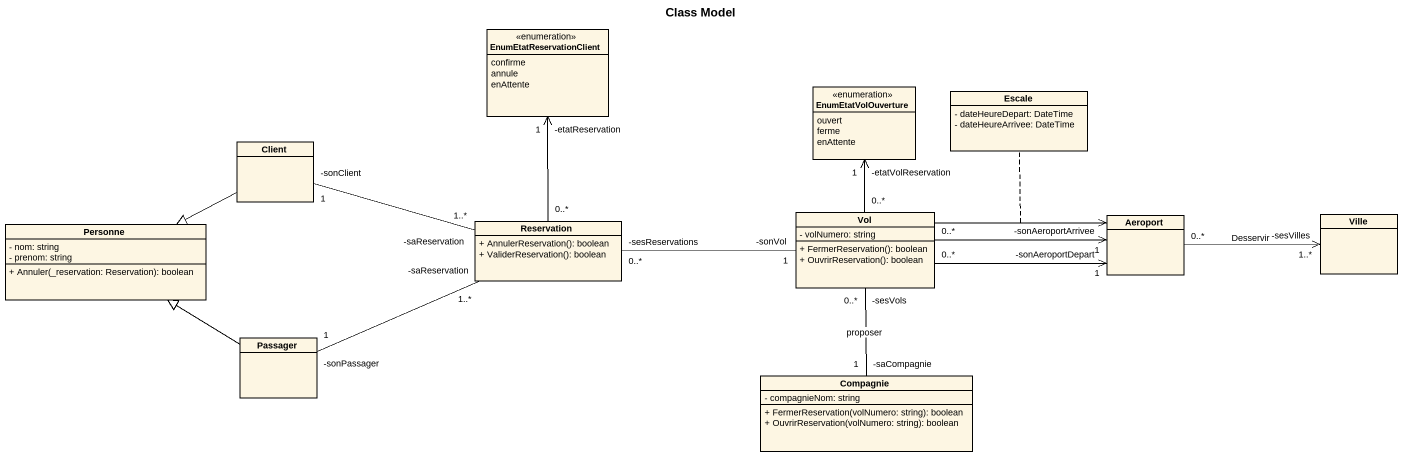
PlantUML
@startuml
title Class Model
hide circle
hide empty members
skinparam classAttributeIconSize 0
enum EnumEtatReservationClient {
  confirme
  annule
  enAttente
}
enum EnumEtatVolOuverture {
  ouvert
  ferme
  enAttente
}
class Escale {
  - dateHeureDepart: DateTime
  - dateHeureArrivee: DateTime
}
class Client
class Personne {
  - nom: string
  - prenom: string
  + Annuler(_reservation: Reservation): boolean
}
class Reservation {
  + AnnulerReservation(): boolean
  + ValiderReservation(): boolean
}
class Vol {
  - volNumero: string
  + FermerReservation(): boolean
  + OuvrirReservation(): boolean
}
class Aeroport
class Ville
class Passager
class Compagnie {
  - compagnieNom: string
  + FermerReservation(volNumero: string): boolean
  + OuvrirReservation(volNumero: string): boolean
}
Client -left-|> Personne
Client "-sonClient\n1" -right- "-saReservation\n1..*" Reservation
Reservation "0..*" -up-> "-etatReservation\n1" EnumEtatReservationClient
Reservation "-sesReservations\n0..*" -right- "-sonVol\n1" Vol
Vol "0..*" -up-> "-etatVolReservation\n1" EnumEtatVolOuverture
Vol "0..*" -right-> "-sonAeroportDepart\n1" Aeroport
Vol "0..*" -right-> "-sonAeroportArrivee\n1" Aeroport
Vol -right-> Aeroport
(Vol, Aeroport) .. Escale
Vol "-sesVols\n0..*" -- "-saCompagnie\n1" Compagnie : proposer
Aeroport "0..*" -right-> "-sesVilles\n1..*" Ville : Desservir
Passager -up-|> Personne
Passager "-sonPassager\n1" -right- "-saReservation\n1..*" Reservation
@enduml
